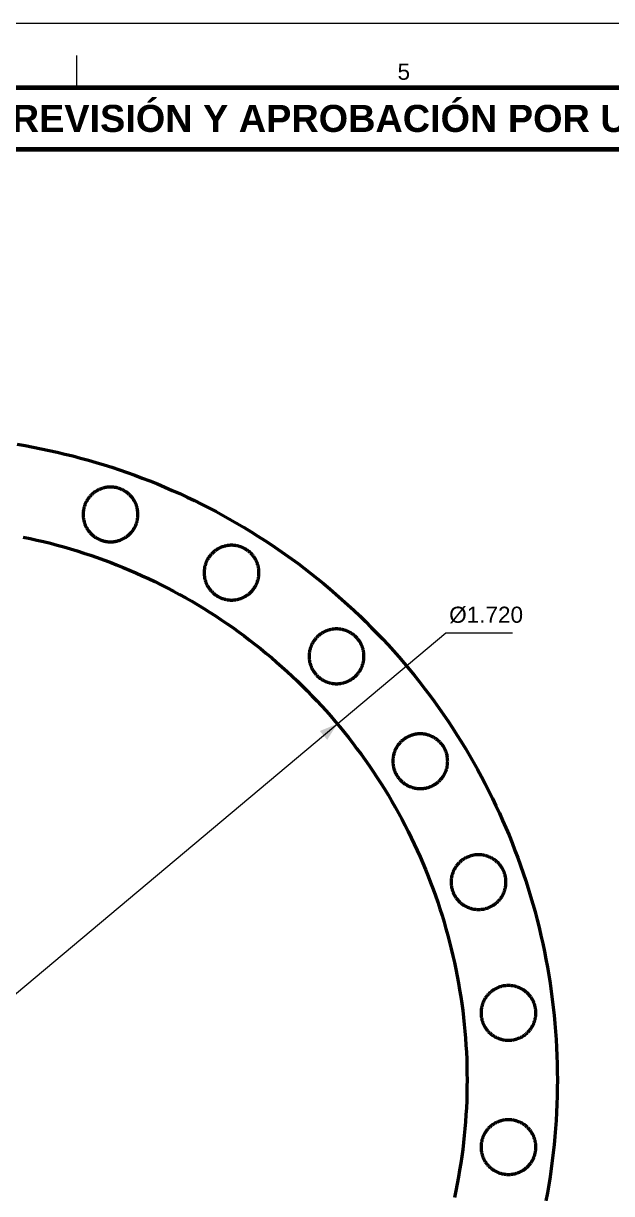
# Model space of a CAD drawing. Header units: millimetres. Extents: x 0 to 841, y 0 to 594.
# Drawn here: x 417.2 to 508.4, y 412.4 to 594 of the extents above; entities that cross this region are included whole.
import ezdxf
from ezdxf.enums import TextEntityAlignment as Align

# ---------------------------------------------------------------- set-up
doc = ezdxf.new("R2010")
doc.units = ezdxf.units.MM
for name, color, linetype, lineweight in [('COTA', 7, 'CONTINUOUS', 18), ('FINA', 7, 'CONTINUOUS', 18), ('MARCO', 7, 'CONTINUOUS', 70), ('TXT', 7, 'CONTINUOUS', 25), ('VIS', 7, 'CONTINUOUS', 50)]:
    doc.layers.add(name, color=color, linetype=linetype, lineweight=lineweight)
doc.styles.add('STD', font='LiberationSans-Regular.ttf')
doc.styles.add('STDB', font='LiberationSans-Bold.ttf')

msp = doc.modelspace()

# ---------------------------------------------------------------- linework, layer by layer
at = {"layer": 'COTA'}
for p, q in [((334.12, 374.72), (482.73, 499.42)), ((482.73, 499.42), (493.03, 499.42))]:
    msp.add_line(p, q, dxfattribs=at)
msp.add_solid([(465.88, 485.28), (463.16, 484.17), (464.31, 482.79)], dxfattribs=at)
at = {"layer": 'FINA'}
msp.add_line((425.5, 584), (425.5, 589), dxfattribs=at)
msp.add_lwpolyline([(0, 0), (841, 0), (841, 594), (0, 594)], close=True, dxfattribs=at)
at = {"layer": 'MARCO'}
for points in [[(20, 10), (831, 10), (831, 584), (20, 584)], [(20, 574.5), (831, 574.5), (831, 584), (20, 584)]]:
    msp.add_lwpolyline(points, close=True, dxfattribs=at)
at = {"layer": 'VIS'}
for points in [[(416.26, 528.67), (417.5, 528.46), (418.74, 528.23), (419.97, 527.99), (421.2, 527.73), (422.43, 527.45), (423.65, 527.16), (424.87, 526.86), (426.08, 526.54), (427.3, 526.2), (428.5, 525.85), (429.7, 525.49), (430.9, 525.11), (432.09, 524.71), (433.28, 524.3), (434.46, 523.87), (435.64, 523.43), (436.81, 522.98), (437.98, 522.51), (439.14, 522.02), (440.29, 521.52), (441.44, 521.01), (442.58, 520.48), (443.71, 519.94), (444.84, 519.38), (445.96, 518.81), (447.07, 518.23), (448.18, 517.63), (449.27, 517.02), (450.36, 516.39), (451.44, 515.75), (452.52, 515.1), (453.58, 514.43), (454.64, 513.75), (455.69, 513.06), (456.73, 512.35), (457.76, 511.63), (458.78, 510.9), (459.79, 510.16), (460.79, 509.4), (461.79, 508.63), (462.77, 507.85), (463.74, 507.05), (464.71, 506.24), (465.66, 505.43), (466.6, 504.59), (467.53, 503.75), (468.45, 502.9), (469.37, 502.03), (470.26, 501.15), (471.15, 500.26), (472.03, 499.37), (472.9, 498.45), (473.75, 497.53), (474.59, 496.6), (475.43, 495.66), (476.24, 494.71), (477.05, 493.74), (477.85, 492.77), (478.63, 491.79), (479.4, 490.79), (480.16, 489.79), (480.9, 488.78), (481.63, 487.76), (482.35, 486.73), (483.06, 485.69), (483.75, 484.64), (484.43, 483.58), (485.1, 482.52), (485.75, 481.44), (486.39, 480.36), (487.02, 479.27), (487.63, 478.18), (488.23, 477.07), (488.81, 475.96), (489.38, 474.84), (489.94, 473.71), (490.48, 472.58), (491.01, 471.44), (491.52, 470.29), (492.02, 469.14), (492.51, 467.98), (492.98, 466.81), (493.43, 465.64), (493.87, 464.46), (494.3, 463.28), (494.71, 462.09), (495.11, 460.9), (495.49, 459.7), (495.85, 458.5), (496.2, 457.3), (496.54, 456.08), (496.86, 454.87), (497.16, 453.65), (497.45, 452.43), (497.73, 451.2), (497.99, 449.97), (498.23, 448.74), (498.46, 447.5), (498.67, 446.26), (498.87, 445.02), (499.05, 443.78), (499.21, 442.53), (499.36, 441.29), (499.5, 440.04), (499.61, 438.79), (499.72, 437.53), (499.8, 436.28), (499.87, 435.02), (499.93, 433.77), (499.97, 432.51), (499.99, 431.26), (500, 430)], [(434.97, 517.78), (434.96, 517.9), (434.96, 518.02), (434.95, 518.14), (434.94, 518.26), (434.92, 518.38), (434.9, 518.5), (434.88, 518.62), (434.86, 518.74), (434.83, 518.85), (434.8, 518.97), (434.76, 519.08), (434.72, 519.2), (434.68, 519.31), (434.64, 519.42), (434.59, 519.53), (434.54, 519.64), (434.48, 519.75), (434.43, 519.85), (434.37, 519.96), (434.3, 520.06), (434.24, 520.16), (434.17, 520.26), (434.1, 520.36), (434.02, 520.45), (433.95, 520.54), (433.87, 520.63), (433.78, 520.72), (433.7, 520.81), (433.61, 520.89), (433.52, 520.97), (433.43, 521.05), (433.34, 521.13), (433.24, 521.2), (433.15, 521.27), (433.05, 521.34), (432.94, 521.4), (432.84, 521.46), (432.74, 521.52), (432.63, 521.58), (432.52, 521.63), (432.41, 521.68), (432.3, 521.72), (432.19, 521.77), (432.07, 521.81), (431.96, 521.84), (431.84, 521.88), (431.73, 521.91), (431.61, 521.94), (431.49, 521.96), (431.37, 521.98), (431.26, 522), (431.14, 522.01), (431.02, 522.02), (430.9, 522.03), (430.78, 522.03), (430.66, 522.03), (430.54, 522.03), (430.42, 522.02), (430.3, 522.01), (430.18, 522), (430.06, 521.98), (429.94, 521.96), (429.82, 521.94), (429.7, 521.91), (429.59, 521.88), (429.47, 521.84), (429.36, 521.81), (429.24, 521.77), (429.13, 521.72), (429.02, 521.68), (428.91, 521.63), (428.8, 521.58), (428.7, 521.52), (428.59, 521.46), (428.49, 521.4), (428.39, 521.34), (428.29, 521.27), (428.19, 521.2), (428.09, 521.13), (428, 521.05), (427.91, 520.97), (427.82, 520.89), (427.73, 520.81), (427.65, 520.72), (427.57, 520.63), (427.49, 520.54), (427.41, 520.45), (427.34, 520.36), (427.26, 520.26), (427.19, 520.16), (427.13, 520.06), (427.07, 519.96), (427.01, 519.85), (426.95, 519.75), (426.89, 519.64), (426.84, 519.53), (426.8, 519.42), (426.75, 519.31), (426.71, 519.2), (426.67, 519.08), (426.64, 518.97), (426.6, 518.85), (426.57, 518.74), (426.55, 518.62), (426.53, 518.5), (426.51, 518.38), (426.49, 518.26), (426.48, 518.14), (426.47, 518.02), (426.47, 517.9), (426.47, 517.78), (426.47, 517.66), (426.47, 517.54), (426.48, 517.42), (426.49, 517.3), (426.51, 517.18), (426.53, 517.06), (426.55, 516.94), (426.57, 516.83), (426.6, 516.71), (426.64, 516.59), (426.67, 516.48), (426.71, 516.37), (426.75, 516.25), (426.8, 516.14), (426.84, 516.03), (426.89, 515.92), (426.95, 515.81), (427.01, 515.71), (427.07, 515.6), (427.13, 515.5), (427.19, 515.4), (427.26, 515.3), (427.34, 515.21), (427.41, 515.11), (427.49, 515.02), (427.57, 514.93), (427.65, 514.84), (427.73, 514.75), (427.82, 514.67), (427.91, 514.59), (428, 514.51), (428.09, 514.44), (428.19, 514.36), (428.29, 514.29), (428.39, 514.23), (428.49, 514.16), (428.59, 514.1), (428.7, 514.04), (428.8, 513.99), (428.91, 513.93), (429.02, 513.88), (429.13, 513.84), (429.24, 513.79), (429.36, 513.75), (429.47, 513.72), (429.59, 513.68), (429.7, 513.65), (429.82, 513.63), (429.94, 513.6), (430.06, 513.58), (430.18, 513.57), (430.3, 513.55), (430.42, 513.54), (430.54, 513.53), (430.66, 513.53), (430.78, 513.53), (430.9, 513.53), (431.02, 513.54), (431.14, 513.55), (431.26, 513.57), (431.37, 513.58), (431.49, 513.6), (431.61, 513.63), (431.73, 513.65), (431.84, 513.68), (431.96, 513.72), (432.07, 513.75), (432.19, 513.79), (432.3, 513.84), (432.41, 513.88), (432.52, 513.93), (432.63, 513.99), (432.74, 514.04), (432.84, 514.1), (432.94, 514.16), (433.05, 514.23), (433.15, 514.29), (433.24, 514.36), (433.34, 514.44), (433.43, 514.51), (433.52, 514.59), (433.61, 514.67), (433.7, 514.75), (433.78, 514.84), (433.87, 514.93), (433.95, 515.02), (434.02, 515.11), (434.1, 515.21), (434.17, 515.3), (434.24, 515.4), (434.3, 515.5), (434.37, 515.6), (434.43, 515.71), (434.48, 515.81), (434.54, 515.92), (434.59, 516.03), (434.64, 516.14), (434.68, 516.25), (434.72, 516.37), (434.76, 516.48), (434.8, 516.59), (434.83, 516.71), (434.86, 516.83), (434.88, 516.94), (434.9, 517.06), (434.92, 517.18), (434.94, 517.3), (434.95, 517.42), (434.96, 517.54), (434.96, 517.66), (434.97, 517.78)], [(417.18, 514.27), (418.23, 514.05), (419.29, 513.81), (420.34, 513.56), (421.39, 513.3), (422.43, 513.02), (423.47, 512.73), (424.51, 512.43), (425.55, 512.12), (426.58, 511.79), (427.6, 511.45), (428.62, 511.1), (429.64, 510.73), (430.65, 510.35), (431.66, 509.96), (432.66, 509.56), (433.66, 509.14), (434.65, 508.71), (435.64, 508.27), (436.62, 507.82), (437.59, 507.35), (438.56, 506.87), (439.52, 506.38), (440.48, 505.88), (441.43, 505.36), (442.37, 504.84), (443.31, 504.3), (444.24, 503.75), (445.17, 503.19), (446.08, 502.61), (446.99, 502.03), (447.89, 501.43), (448.79, 500.82), (449.67, 500.21), (450.55, 499.58), (451.42, 498.93), (452.28, 498.28), (453.14, 497.62), (453.98, 496.95), (454.82, 496.26), (455.65, 495.57), (456.47, 494.87), (457.28, 494.15), (458.08, 493.43), (458.87, 492.69), (459.65, 491.95), (460.43, 491.19), (461.19, 490.43), (461.95, 489.65), (462.69, 488.87), (463.43, 488.08), (464.15, 487.28), (464.87, 486.47), (465.57, 485.65), (466.26, 484.82), (466.95, 483.98), (467.62, 483.14), (468.28, 482.28), (468.93, 481.42), (469.58, 480.55), (470.21, 479.67), (470.82, 478.79), (471.43, 477.89), (472.03, 476.99), (472.61, 476.08), (473.19, 475.17), (473.75, 474.24), (474.3, 473.31), (474.84, 472.37), (475.36, 471.43), (475.88, 470.48), (476.38, 469.52), (476.87, 468.56), (477.35, 467.59), (477.82, 466.62), (478.27, 465.64), (478.71, 464.65), (479.14, 463.66), (479.56, 462.66), (479.96, 461.66), (480.35, 460.65), (480.73, 459.64), (481.1, 458.62), (481.45, 457.6), (481.79, 456.58), (482.12, 455.55), (482.43, 454.51), (482.73, 453.47), (483.02, 452.43), (483.3, 451.39), (483.56, 450.34), (483.81, 449.29), (484.05, 448.23), (484.27, 447.18), (484.48, 446.11), (484.67, 445.05), (484.85, 443.99), (485.02, 442.92), (485.18, 441.85), (485.32, 440.78), (485.45, 439.71), (485.57, 438.63), (485.67, 437.56), (485.76, 436.48), (485.83, 435.4), (485.89, 434.32), (485.94, 433.24), (485.97, 432.16), (485.99, 431.08), (486, 430)], [(417.18, 514.27), (418.23, 514.05), (419.29, 513.81), (420.34, 513.56), (421.39, 513.3), (422.43, 513.02), (423.47, 512.73), (424.51, 512.43), (425.55, 512.12), (426.58, 511.79), (427.6, 511.45), (428.62, 511.1), (429.64, 510.73), (430.65, 510.35), (431.66, 509.96), (432.66, 509.56), (433.66, 509.14), (434.65, 508.71), (435.64, 508.27), (436.62, 507.82), (437.59, 507.35), (438.56, 506.87), (439.52, 506.38), (440.48, 505.88), (441.43, 505.36), (442.37, 504.84), (443.31, 504.3), (444.24, 503.75), (445.17, 503.19), (446.08, 502.61), (446.99, 502.03), (447.89, 501.43), (448.79, 500.82), (449.67, 500.21), (450.55, 499.58), (451.42, 498.93), (452.28, 498.28), (453.14, 497.62), (453.98, 496.95), (454.82, 496.26), (455.65, 495.57), (456.47, 494.87), (457.28, 494.15), (458.08, 493.43), (458.87, 492.69), (459.65, 491.95), (460.43, 491.19), (461.19, 490.43), (461.95, 489.65), (462.69, 488.87), (463.43, 488.08), (464.15, 487.28), (464.87, 486.47), (465.57, 485.65), (466.26, 484.82), (466.95, 483.98), (467.62, 483.14), (468.28, 482.28), (468.93, 481.42), (469.58, 480.55), (470.21, 479.67), (470.82, 478.79), (471.43, 477.89), (472.03, 476.99), (472.61, 476.08), (473.19, 475.17), (473.75, 474.24), (474.3, 473.31), (474.84, 472.37), (475.36, 471.43), (475.88, 470.48), (476.38, 469.52), (476.87, 468.56), (477.35, 467.59), (477.82, 466.62), (478.27, 465.64), (478.71, 464.65), (479.14, 463.66), (479.56, 462.66), (479.96, 461.66), (480.35, 460.65), (480.73, 459.64), (481.1, 458.62), (481.45, 457.6), (481.79, 456.58), (482.12, 455.55), (482.43, 454.51), (482.73, 453.47), (483.02, 452.43), (483.3, 451.39), (483.56, 450.34), (483.81, 449.29), (484.05, 448.23), (484.27, 447.18), (484.48, 446.11), (484.67, 445.05), (484.85, 443.99), (485.02, 442.92), (485.18, 441.85), (485.32, 440.78), (485.45, 439.71), (485.57, 438.63), (485.67, 437.56), (485.76, 436.48), (485.83, 435.4), (485.89, 434.32), (485.94, 433.24), (485.97, 432.16), (485.99, 431.08), (486, 430)], [(453.73, 508.75), (453.73, 508.87), (453.72, 508.99), (453.71, 509.11), (453.7, 509.23), (453.69, 509.34), (453.67, 509.46), (453.65, 509.58), (453.62, 509.7), (453.59, 509.82), (453.56, 509.93), (453.52, 510.05), (453.49, 510.16), (453.44, 510.27), (453.4, 510.39), (453.35, 510.5), (453.3, 510.6), (453.25, 510.71), (453.19, 510.82), (453.13, 510.92), (453.07, 511.02), (453, 511.13), (452.93, 511.22), (452.86, 511.32), (452.79, 511.42), (452.71, 511.51), (452.63, 511.6), (452.55, 511.69), (452.46, 511.77), (452.38, 511.85), (452.29, 511.94), (452.2, 512.01), (452.1, 512.09), (452.01, 512.16), (451.91, 512.23), (451.81, 512.3), (451.71, 512.36), (451.6, 512.43), (451.5, 512.48), (451.39, 512.54), (451.28, 512.59), (451.17, 512.64), (451.06, 512.69), (450.95, 512.73), (450.84, 512.77), (450.72, 512.81), (450.61, 512.84), (450.49, 512.87), (450.37, 512.9), (450.26, 512.92), (450.14, 512.94), (450.02, 512.96), (449.9, 512.97), (449.78, 512.98), (449.66, 512.99), (449.54, 512.99), (449.42, 512.99), (449.3, 512.99), (449.18, 512.98), (449.06, 512.97), (448.94, 512.96), (448.82, 512.94), (448.7, 512.92), (448.58, 512.9), (448.47, 512.87), (448.35, 512.84), (448.23, 512.81), (448.12, 512.77), (448.01, 512.73), (447.89, 512.69), (447.78, 512.64), (447.67, 512.59), (447.57, 512.54), (447.46, 512.48), (447.35, 512.43), (447.25, 512.36), (447.15, 512.3), (447.05, 512.23), (446.95, 512.16), (446.86, 512.09), (446.76, 512.01), (446.67, 511.94), (446.58, 511.85), (446.5, 511.77), (446.41, 511.69), (446.33, 511.6), (446.25, 511.51), (446.17, 511.42), (446.1, 511.32), (446.03, 511.22), (445.96, 511.13), (445.89, 511.02), (445.83, 510.92), (445.77, 510.82), (445.71, 510.71), (445.66, 510.6), (445.61, 510.5), (445.56, 510.39), (445.51, 510.27), (445.47, 510.16), (445.43, 510.05), (445.4, 509.93), (445.37, 509.82), (445.34, 509.7), (445.31, 509.58), (445.29, 509.46), (445.27, 509.34), (445.26, 509.23), (445.24, 509.11), (445.24, 508.99), (445.23, 508.87), (445.23, 508.75), (445.23, 508.63), (445.24, 508.5), (445.24, 508.38), (445.26, 508.27), (445.27, 508.15), (445.29, 508.03), (445.31, 507.91), (445.34, 507.79), (445.37, 507.67), (445.4, 507.56), (445.43, 507.44), (445.47, 507.33), (445.51, 507.22), (445.56, 507.11), (445.61, 506.99), (445.66, 506.89), (445.71, 506.78), (445.77, 506.67), (445.83, 506.57), (445.89, 506.47), (445.96, 506.37), (446.03, 506.27), (446.1, 506.17), (446.17, 506.08), (446.25, 505.98), (446.33, 505.89), (446.41, 505.8), (446.5, 505.72), (446.58, 505.64), (446.67, 505.55), (446.76, 505.48), (446.86, 505.4), (446.95, 505.33), (447.05, 505.26), (447.15, 505.19), (447.25, 505.13), (447.35, 505.06), (447.46, 505.01), (447.57, 504.95), (447.67, 504.9), (447.78, 504.85), (447.89, 504.8), (448.01, 504.76), (448.12, 504.72), (448.23, 504.68), (448.35, 504.65), (448.47, 504.62), (448.58, 504.59), (448.7, 504.57), (448.82, 504.55), (448.94, 504.53), (449.06, 504.52), (449.18, 504.51), (449.3, 504.5), (449.42, 504.5), (449.54, 504.5), (449.66, 504.5), (449.78, 504.51), (449.9, 504.52), (450.02, 504.53), (450.14, 504.55), (450.26, 504.57), (450.37, 504.59), (450.49, 504.62), (450.61, 504.65), (450.72, 504.68), (450.84, 504.72), (450.95, 504.76), (451.06, 504.8), (451.17, 504.85), (451.28, 504.9), (451.39, 504.95), (451.5, 505.01), (451.6, 505.06), (451.71, 505.13), (451.81, 505.19), (451.91, 505.26), (452.01, 505.33), (452.1, 505.4), (452.2, 505.48), (452.29, 505.55), (452.38, 505.64), (452.46, 505.72), (452.55, 505.8), (452.63, 505.89), (452.71, 505.98), (452.79, 506.08), (452.86, 506.17), (452.93, 506.27), (453, 506.37), (453.07, 506.47), (453.13, 506.57), (453.19, 506.67), (453.25, 506.78), (453.3, 506.89), (453.35, 506.99), (453.4, 507.11), (453.44, 507.22), (453.49, 507.33), (453.52, 507.44), (453.56, 507.56), (453.59, 507.67), (453.62, 507.79), (453.65, 507.91), (453.67, 508.03), (453.69, 508.15), (453.7, 508.27), (453.71, 508.38), (453.72, 508.5), (453.73, 508.63), (453.73, 508.75)], [(470.01, 495.76), (470.01, 495.88), (470, 496), (470, 496.12), (469.98, 496.24), (469.97, 496.36), (469.95, 496.48), (469.93, 496.6), (469.9, 496.72), (469.87, 496.83), (469.84, 496.95), (469.81, 497.06), (469.77, 497.18), (469.73, 497.29), (469.68, 497.4), (469.63, 497.51), (469.58, 497.62), (469.53, 497.73), (469.47, 497.83), (469.41, 497.94), (469.35, 498.04), (469.28, 498.14), (469.21, 498.24), (469.14, 498.34), (469.07, 498.43), (468.99, 498.52), (468.91, 498.61), (468.83, 498.7), (468.74, 498.79), (468.66, 498.87), (468.57, 498.95), (468.48, 499.03), (468.38, 499.11), (468.29, 499.18), (468.19, 499.25), (468.09, 499.32), (467.99, 499.38), (467.89, 499.44), (467.78, 499.5), (467.67, 499.56), (467.57, 499.61), (467.46, 499.66), (467.35, 499.7), (467.23, 499.75), (467.12, 499.79), (467.01, 499.82), (466.89, 499.86), (466.77, 499.89), (466.66, 499.92), (466.54, 499.94), (466.42, 499.96), (466.3, 499.98), (466.18, 499.99), (466.06, 500), (465.94, 500.01), (465.82, 500.01), (465.7, 500.01), (465.58, 500.01), (465.46, 500), (465.34, 499.99), (465.22, 499.98), (465.1, 499.96), (464.98, 499.94), (464.87, 499.92), (464.75, 499.89), (464.63, 499.86), (464.52, 499.82), (464.4, 499.79), (464.29, 499.75), (464.18, 499.7), (464.07, 499.66), (463.96, 499.61), (463.85, 499.56), (463.74, 499.5), (463.64, 499.44), (463.53, 499.38), (463.43, 499.32), (463.33, 499.25), (463.23, 499.18), (463.14, 499.11), (463.04, 499.03), (462.95, 498.95), (462.86, 498.87), (462.78, 498.79), (462.69, 498.7), (462.61, 498.61), (462.53, 498.52), (462.45, 498.43), (462.38, 498.34), (462.31, 498.24), (462.24, 498.14), (462.17, 498.04), (462.11, 497.94), (462.05, 497.83), (461.99, 497.73), (461.94, 497.62), (461.89, 497.51), (461.84, 497.4), (461.8, 497.29), (461.75, 497.18), (461.72, 497.06), (461.68, 496.95), (461.65, 496.83), (461.62, 496.72), (461.59, 496.6), (461.57, 496.48), (461.55, 496.36), (461.54, 496.24), (461.53, 496.12), (461.52, 496), (461.51, 495.88), (461.51, 495.76), (461.51, 495.64), (461.52, 495.52), (461.53, 495.4), (461.54, 495.28), (461.55, 495.16), (461.57, 495.04), (461.59, 494.92), (461.62, 494.81), (461.65, 494.69), (461.68, 494.57), (461.72, 494.46), (461.75, 494.35), (461.8, 494.23), (461.84, 494.12), (461.89, 494.01), (461.94, 493.9), (461.99, 493.79), (462.05, 493.69), (462.11, 493.58), (462.17, 493.48), (462.24, 493.38), (462.31, 493.28), (462.38, 493.19), (462.45, 493.09), (462.53, 493), (462.61, 492.91), (462.69, 492.82), (462.78, 492.73), (462.86, 492.65), (462.95, 492.57), (463.04, 492.49), (463.14, 492.42), (463.23, 492.34), (463.33, 492.27), (463.43, 492.21), (463.53, 492.14), (463.64, 492.08), (463.74, 492.02), (463.85, 491.97), (463.96, 491.91), (464.07, 491.86), (464.18, 491.82), (464.29, 491.77), (464.4, 491.73), (464.52, 491.7), (464.63, 491.66), (464.75, 491.63), (464.87, 491.61), (464.98, 491.58), (465.1, 491.56), (465.22, 491.55), (465.34, 491.53), (465.46, 491.52), (465.58, 491.51), (465.7, 491.51), (465.82, 491.51), (465.94, 491.51), (466.06, 491.52), (466.18, 491.53), (466.3, 491.55), (466.42, 491.56), (466.54, 491.58), (466.66, 491.61), (466.77, 491.63), (466.89, 491.66), (467.01, 491.7), (467.12, 491.73), (467.23, 491.77), (467.35, 491.82), (467.46, 491.86), (467.57, 491.91), (467.67, 491.97), (467.78, 492.02), (467.89, 492.08), (467.99, 492.14), (468.09, 492.21), (468.19, 492.27), (468.29, 492.34), (468.38, 492.42), (468.48, 492.49), (468.57, 492.57), (468.66, 492.65), (468.74, 492.73), (468.83, 492.82), (468.91, 492.91), (468.99, 493), (469.07, 493.09), (469.14, 493.19), (469.21, 493.28), (469.28, 493.38), (469.35, 493.48), (469.41, 493.58), (469.47, 493.69), (469.53, 493.79), (469.58, 493.9), (469.63, 494.01), (469.68, 494.12), (469.73, 494.23), (469.77, 494.35), (469.81, 494.46), (469.84, 494.57), (469.87, 494.69), (469.9, 494.81), (469.93, 494.92), (469.95, 495.04), (469.97, 495.16), (469.98, 495.28), (470, 495.4), (470, 495.52), (470.01, 495.64), (470.01, 495.76)], [(483, 479.48), (482.99, 479.6), (482.99, 479.72), (482.98, 479.84), (482.97, 479.96), (482.95, 480.08), (482.93, 480.2), (482.91, 480.32), (482.89, 480.43), (482.86, 480.55), (482.83, 480.67), (482.79, 480.78), (482.75, 480.89), (482.71, 481.01), (482.67, 481.12), (482.62, 481.23), (482.57, 481.34), (482.51, 481.45), (482.46, 481.55), (482.4, 481.66), (482.33, 481.76), (482.27, 481.86), (482.2, 481.96), (482.13, 482.05), (482.05, 482.15), (481.98, 482.24), (481.9, 482.33), (481.81, 482.42), (481.73, 482.51), (481.64, 482.59), (481.55, 482.67), (481.46, 482.75), (481.37, 482.82), (481.27, 482.9), (481.17, 482.97), (481.08, 483.03), (480.97, 483.1), (480.87, 483.16), (480.77, 483.22), (480.66, 483.27), (480.55, 483.33), (480.44, 483.38), (480.33, 483.42), (480.22, 483.47), (480.1, 483.51), (479.99, 483.54), (479.87, 483.58), (479.76, 483.61), (479.64, 483.63), (479.52, 483.66), (479.4, 483.68), (479.29, 483.69), (479.17, 483.71), (479.05, 483.72), (478.93, 483.73), (478.81, 483.73), (478.69, 483.73), (478.56, 483.73), (478.44, 483.72), (478.33, 483.71), (478.21, 483.69), (478.09, 483.68), (477.97, 483.66), (477.85, 483.63), (477.73, 483.61), (477.62, 483.58), (477.5, 483.54), (477.39, 483.51), (477.27, 483.47), (477.16, 483.42), (477.05, 483.38), (476.94, 483.33), (476.83, 483.27), (476.73, 483.22), (476.62, 483.16), (476.52, 483.1), (476.42, 483.03), (476.32, 482.97), (476.22, 482.9), (476.12, 482.82), (476.03, 482.75), (475.94, 482.67), (475.85, 482.59), (475.76, 482.51), (475.68, 482.42), (475.6, 482.33), (475.52, 482.24), (475.44, 482.15), (475.36, 482.05), (475.29, 481.96), (475.22, 481.86), (475.16, 481.76), (475.1, 481.66), (475.04, 481.55), (474.98, 481.45), (474.92, 481.34), (474.87, 481.23), (474.82, 481.12), (474.78, 481.01), (474.74, 480.89), (474.7, 480.78), (474.66, 480.67), (474.63, 480.55), (474.6, 480.43), (474.58, 480.32), (474.56, 480.2), (474.54, 480.08), (474.52, 479.96), (474.51, 479.84), (474.5, 479.72), (474.5, 479.6), (474.5, 479.48), (474.5, 479.36), (474.5, 479.24), (474.51, 479.12), (474.52, 479), (474.54, 478.88), (474.56, 478.76), (474.58, 478.64), (474.6, 478.52), (474.63, 478.41), (474.66, 478.29), (474.7, 478.18), (474.74, 478.06), (474.78, 477.95), (474.82, 477.84), (474.87, 477.73), (474.92, 477.62), (474.98, 477.51), (475.04, 477.41), (475.1, 477.3), (475.16, 477.2), (475.22, 477.1), (475.29, 477), (475.36, 476.9), (475.44, 476.81), (475.52, 476.72), (475.6, 476.63), (475.68, 476.54), (475.76, 476.45), (475.85, 476.37), (475.94, 476.29), (476.03, 476.21), (476.12, 476.13), (476.22, 476.06), (476.32, 475.99), (476.42, 475.92), (476.52, 475.86), (476.62, 475.8), (476.73, 475.74), (476.83, 475.68), (476.94, 475.63), (477.05, 475.58), (477.16, 475.54), (477.27, 475.49), (477.39, 475.45), (477.5, 475.42), (477.62, 475.38), (477.73, 475.35), (477.85, 475.32), (477.97, 475.3), (478.09, 475.28), (478.21, 475.26), (478.33, 475.25), (478.44, 475.24), (478.56, 475.23), (478.69, 475.23), (478.81, 475.23), (478.93, 475.23), (479.05, 475.24), (479.17, 475.25), (479.29, 475.26), (479.4, 475.28), (479.52, 475.3), (479.64, 475.32), (479.76, 475.35), (479.87, 475.38), (479.99, 475.42), (480.1, 475.45), (480.22, 475.49), (480.33, 475.54), (480.44, 475.58), (480.55, 475.63), (480.66, 475.68), (480.77, 475.74), (480.87, 475.8), (480.97, 475.86), (481.08, 475.92), (481.17, 475.99), (481.27, 476.06), (481.37, 476.13), (481.46, 476.21), (481.55, 476.29), (481.64, 476.37), (481.73, 476.45), (481.81, 476.54), (481.9, 476.63), (481.98, 476.72), (482.05, 476.81), (482.13, 476.9), (482.2, 477), (482.27, 477.1), (482.33, 477.2), (482.4, 477.3), (482.46, 477.41), (482.51, 477.51), (482.57, 477.62), (482.62, 477.73), (482.67, 477.84), (482.71, 477.95), (482.75, 478.06), (482.79, 478.18), (482.83, 478.29), (482.86, 478.41), (482.89, 478.52), (482.91, 478.64), (482.93, 478.76), (482.95, 478.88), (482.97, 479), (482.98, 479.12), (482.99, 479.24), (482.99, 479.36), (483, 479.48)], [(492.03, 460.72), (492.03, 460.84), (492.02, 460.96), (492.02, 461.08), (492, 461.2), (491.99, 461.32), (491.97, 461.43), (491.95, 461.55), (491.92, 461.67), (491.89, 461.79), (491.86, 461.9), (491.83, 462.02), (491.79, 462.13), (491.75, 462.24), (491.7, 462.36), (491.65, 462.47), (491.6, 462.58), (491.55, 462.68), (491.49, 462.79), (491.43, 462.89), (491.37, 463), (491.3, 463.1), (491.23, 463.19), (491.16, 463.29), (491.09, 463.39), (491.01, 463.48), (490.93, 463.57), (490.85, 463.66), (490.77, 463.74), (490.68, 463.83), (490.59, 463.91), (490.5, 463.98), (490.4, 464.06), (490.31, 464.13), (490.21, 464.2), (490.11, 464.27), (490.01, 464.33), (489.91, 464.4), (489.8, 464.46), (489.69, 464.51), (489.59, 464.56), (489.48, 464.61), (489.37, 464.66), (489.25, 464.7), (489.14, 464.74), (489.03, 464.78), (488.91, 464.81), (488.79, 464.84), (488.68, 464.87), (488.56, 464.89), (488.44, 464.91), (488.32, 464.93), (488.2, 464.95), (488.08, 464.96), (487.96, 464.96), (487.84, 464.97), (487.72, 464.97), (487.6, 464.96), (487.48, 464.96), (487.36, 464.95), (487.24, 464.93), (487.12, 464.91), (487, 464.89), (486.89, 464.87), (486.77, 464.84), (486.65, 464.81), (486.54, 464.78), (486.42, 464.74), (486.31, 464.7), (486.2, 464.66), (486.09, 464.61), (485.98, 464.56), (485.87, 464.51), (485.76, 464.46), (485.66, 464.4), (485.55, 464.33), (485.45, 464.27), (485.35, 464.2), (485.25, 464.13), (485.16, 464.06), (485.06, 463.98), (484.97, 463.91), (484.88, 463.83), (484.8, 463.74), (484.71, 463.66), (484.63, 463.57), (484.55, 463.48), (484.47, 463.39), (484.4, 463.29), (484.33, 463.19), (484.26, 463.1), (484.19, 463), (484.13, 462.89), (484.07, 462.79), (484.01, 462.68), (483.96, 462.58), (483.91, 462.47), (483.86, 462.36), (483.82, 462.24), (483.77, 462.13), (483.74, 462.02), (483.7, 461.9), (483.67, 461.79), (483.64, 461.67), (483.61, 461.55), (483.59, 461.43), (483.57, 461.32), (483.56, 461.2), (483.55, 461.08), (483.54, 460.96), (483.53, 460.84), (483.53, 460.72), (483.53, 460.6), (483.54, 460.48), (483.55, 460.36), (483.56, 460.24), (483.57, 460.12), (483.59, 460), (483.61, 459.88), (483.64, 459.76), (483.67, 459.65), (483.7, 459.53), (483.74, 459.41), (483.77, 459.3), (483.82, 459.19), (483.86, 459.08), (483.91, 458.97), (483.96, 458.86), (484.01, 458.75), (484.07, 458.64), (484.13, 458.54), (484.19, 458.44), (484.26, 458.34), (484.33, 458.24), (484.4, 458.14), (484.47, 458.05), (484.55, 457.95), (484.63, 457.86), (484.71, 457.78), (484.8, 457.69), (484.88, 457.61), (484.97, 457.53), (485.06, 457.45), (485.16, 457.37), (485.25, 457.3), (485.35, 457.23), (485.45, 457.16), (485.55, 457.1), (485.66, 457.04), (485.76, 456.98), (485.87, 456.92), (485.98, 456.87), (486.09, 456.82), (486.2, 456.77), (486.31, 456.73), (486.42, 456.69), (486.54, 456.65), (486.65, 456.62), (486.77, 456.59), (486.89, 456.56), (487, 456.54), (487.12, 456.52), (487.24, 456.5), (487.36, 456.49), (487.48, 456.48), (487.6, 456.47), (487.72, 456.47), (487.84, 456.47), (487.96, 456.47), (488.08, 456.48), (488.2, 456.49), (488.32, 456.5), (488.44, 456.52), (488.56, 456.54), (488.68, 456.56), (488.79, 456.59), (488.91, 456.62), (489.03, 456.65), (489.14, 456.69), (489.25, 456.73), (489.37, 456.77), (489.48, 456.82), (489.59, 456.87), (489.69, 456.92), (489.8, 456.98), (489.91, 457.04), (490.01, 457.1), (490.11, 457.16), (490.21, 457.23), (490.31, 457.3), (490.4, 457.37), (490.5, 457.45), (490.59, 457.53), (490.68, 457.61), (490.77, 457.69), (490.85, 457.78), (490.93, 457.86), (491.01, 457.95), (491.09, 458.05), (491.16, 458.14), (491.23, 458.24), (491.3, 458.34), (491.37, 458.44), (491.43, 458.54), (491.49, 458.64), (491.55, 458.75), (491.6, 458.86), (491.65, 458.97), (491.7, 459.08), (491.75, 459.19), (491.79, 459.3), (491.83, 459.41), (491.86, 459.53), (491.89, 459.65), (491.92, 459.76), (491.95, 459.88), (491.97, 460), (491.99, 460.12), (492, 460.24), (492.02, 460.36), (492.02, 460.48), (492.03, 460.6), (492.03, 460.72)], [(496.67, 440.41), (496.66, 440.53), (496.66, 440.65), (496.65, 440.77), (496.64, 440.89), (496.62, 441.01), (496.6, 441.13), (496.58, 441.25), (496.56, 441.37), (496.53, 441.48), (496.5, 441.6), (496.46, 441.71), (496.42, 441.83), (496.38, 441.94), (496.34, 442.05), (496.29, 442.16), (496.24, 442.27), (496.18, 442.38), (496.13, 442.49), (496.07, 442.59), (496, 442.69), (495.94, 442.79), (495.87, 442.89), (495.8, 442.99), (495.72, 443.08), (495.65, 443.18), (495.57, 443.27), (495.48, 443.35), (495.4, 443.44), (495.31, 443.52), (495.22, 443.6), (495.13, 443.68), (495.04, 443.76), (494.94, 443.83), (494.84, 443.9), (494.75, 443.97), (494.64, 444.03), (494.54, 444.09), (494.44, 444.15), (494.33, 444.21), (494.22, 444.26), (494.11, 444.31), (494, 444.36), (493.89, 444.4), (493.77, 444.44), (493.66, 444.48), (493.54, 444.51), (493.43, 444.54), (493.31, 444.57), (493.19, 444.59), (493.07, 444.61), (492.96, 444.63), (492.84, 444.64), (492.72, 444.65), (492.6, 444.66), (492.48, 444.66), (492.36, 444.66), (492.23, 444.66), (492.11, 444.65), (491.99, 444.64), (491.88, 444.63), (491.76, 444.61), (491.64, 444.59), (491.52, 444.57), (491.4, 444.54), (491.29, 444.51), (491.17, 444.48), (491.06, 444.44), (490.94, 444.4), (490.83, 444.36), (490.72, 444.31), (490.61, 444.26), (490.5, 444.21), (490.4, 444.15), (490.29, 444.09), (490.19, 444.03), (490.09, 443.97), (489.99, 443.9), (489.89, 443.83), (489.79, 443.76), (489.7, 443.68), (489.61, 443.6), (489.52, 443.52), (489.43, 443.44), (489.35, 443.35), (489.26, 443.27), (489.19, 443.18), (489.11, 443.08), (489.03, 442.99), (488.96, 442.89), (488.89, 442.79), (488.83, 442.69), (488.77, 442.59), (488.7, 442.49), (488.65, 442.38), (488.59, 442.27), (488.54, 442.16), (488.49, 442.05), (488.45, 441.94), (488.41, 441.83), (488.37, 441.71), (488.33, 441.6), (488.3, 441.48), (488.27, 441.37), (488.25, 441.25), (488.23, 441.13), (488.21, 441.01), (488.19, 440.89), (488.18, 440.77), (488.17, 440.65), (488.17, 440.53), (488.17, 440.41), (488.17, 440.29), (488.17, 440.17), (488.18, 440.05), (488.19, 439.93), (488.21, 439.81), (488.23, 439.69), (488.25, 439.58), (488.27, 439.46), (488.3, 439.34), (488.33, 439.23), (488.37, 439.11), (488.41, 439), (488.45, 438.88), (488.49, 438.77), (488.54, 438.66), (488.59, 438.55), (488.65, 438.45), (488.7, 438.34), (488.77, 438.24), (488.83, 438.13), (488.89, 438.03), (488.96, 437.93), (489.03, 437.84), (489.11, 437.74), (489.19, 437.65), (489.26, 437.56), (489.35, 437.47), (489.43, 437.39), (489.52, 437.3), (489.61, 437.22), (489.7, 437.14), (489.79, 437.07), (489.89, 437), (489.99, 436.93), (490.09, 436.86), (490.19, 436.79), (490.29, 436.73), (490.4, 436.67), (490.5, 436.62), (490.61, 436.57), (490.72, 436.52), (490.83, 436.47), (490.94, 436.43), (491.06, 436.39), (491.17, 436.35), (491.29, 436.32), (491.4, 436.29), (491.52, 436.26), (491.64, 436.23), (491.76, 436.21), (491.88, 436.2), (491.99, 436.18), (492.11, 436.17), (492.23, 436.17), (492.36, 436.16), (492.48, 436.16), (492.6, 436.17), (492.72, 436.17), (492.84, 436.18), (492.96, 436.2), (493.07, 436.21), (493.19, 436.23), (493.31, 436.26), (493.43, 436.29), (493.54, 436.32), (493.66, 436.35), (493.77, 436.39), (493.89, 436.43), (494, 436.47), (494.11, 436.52), (494.22, 436.57), (494.33, 436.62), (494.44, 436.67), (494.54, 436.73), (494.64, 436.79), (494.75, 436.86), (494.84, 436.93), (494.94, 437), (495.04, 437.07), (495.13, 437.14), (495.22, 437.22), (495.31, 437.3), (495.4, 437.39), (495.48, 437.47), (495.57, 437.56), (495.65, 437.65), (495.72, 437.74), (495.8, 437.84), (495.87, 437.93), (495.94, 438.03), (496, 438.13), (496.07, 438.24), (496.13, 438.34), (496.18, 438.45), (496.24, 438.55), (496.29, 438.66), (496.34, 438.77), (496.38, 438.88), (496.42, 439), (496.46, 439.11), (496.5, 439.23), (496.53, 439.34), (496.56, 439.46), (496.58, 439.58), (496.6, 439.69), (496.62, 439.81), (496.64, 439.93), (496.65, 440.05), (496.66, 440.17), (496.66, 440.29), (496.67, 440.41)], [(486, 430), (485.99, 428.92), (485.97, 427.84), (485.94, 426.76), (485.89, 425.68), (485.83, 424.6), (485.76, 423.52), (485.67, 422.44), (485.57, 421.37), (485.45, 420.29), (485.32, 419.22), (485.18, 418.15), (485.02, 417.08), (484.85, 416.01), (484.67, 414.95), (484.48, 413.89), (484.27, 412.82), (484.05, 411.77)], [(486, 430), (485.99, 428.92), (485.97, 427.84), (485.94, 426.76), (485.89, 425.68), (485.83, 424.6), (485.76, 423.52), (485.67, 422.44), (485.57, 421.37), (485.45, 420.29), (485.32, 419.22), (485.18, 418.15), (485.02, 417.08), (484.85, 416.01), (484.67, 414.95), (484.48, 413.89), (484.27, 412.82), (484.05, 411.77)], [(500, 430), (499.99, 428.74), (499.97, 427.49), (499.93, 426.23), (499.87, 424.98), (499.8, 423.72), (499.72, 422.47), (499.61, 421.21), (499.5, 419.96), (499.36, 418.71), (499.21, 417.47), (499.05, 416.22), (498.87, 414.98), (498.67, 413.74), (498.46, 412.5), (498.23, 411.26)], [(496.67, 419.59), (496.66, 419.71), (496.66, 419.83), (496.65, 419.95), (496.64, 420.07), (496.62, 420.19), (496.6, 420.31), (496.58, 420.42), (496.56, 420.54), (496.53, 420.66), (496.5, 420.77), (496.46, 420.89), (496.42, 421), (496.38, 421.12), (496.34, 421.23), (496.29, 421.34), (496.24, 421.45), (496.18, 421.55), (496.13, 421.66), (496.07, 421.76), (496, 421.87), (495.94, 421.97), (495.87, 422.07), (495.8, 422.16), (495.72, 422.26), (495.65, 422.35), (495.57, 422.44), (495.48, 422.53), (495.4, 422.61), (495.31, 422.7), (495.22, 422.78), (495.13, 422.86), (495.04, 422.93), (494.94, 423), (494.84, 423.07), (494.75, 423.14), (494.64, 423.21), (494.54, 423.27), (494.44, 423.33), (494.33, 423.38), (494.22, 423.43), (494.11, 423.48), (494, 423.53), (493.89, 423.57), (493.77, 423.61), (493.66, 423.65), (493.54, 423.68), (493.43, 423.71), (493.31, 423.74), (493.19, 423.77), (493.07, 423.79), (492.96, 423.8), (492.84, 423.82), (492.72, 423.83), (492.6, 423.83), (492.48, 423.84), (492.36, 423.84), (492.23, 423.83), (492.11, 423.83), (491.99, 423.82), (491.88, 423.8), (491.76, 423.79), (491.64, 423.77), (491.52, 423.74), (491.4, 423.71), (491.29, 423.68), (491.17, 423.65), (491.06, 423.61), (490.94, 423.57), (490.83, 423.53), (490.72, 423.48), (490.61, 423.43), (490.5, 423.38), (490.4, 423.33), (490.29, 423.27), (490.19, 423.21), (490.09, 423.14), (489.99, 423.07), (489.89, 423), (489.79, 422.93), (489.7, 422.86), (489.61, 422.78), (489.52, 422.7), (489.43, 422.61), (489.35, 422.53), (489.26, 422.44), (489.19, 422.35), (489.11, 422.26), (489.03, 422.16), (488.96, 422.07), (488.89, 421.97), (488.83, 421.87), (488.77, 421.76), (488.7, 421.66), (488.65, 421.55), (488.59, 421.45), (488.54, 421.34), (488.49, 421.23), (488.45, 421.12), (488.41, 421), (488.37, 420.89), (488.33, 420.77), (488.3, 420.66), (488.27, 420.54), (488.25, 420.42), (488.23, 420.31), (488.21, 420.19), (488.19, 420.07), (488.18, 419.95), (488.17, 419.83), (488.17, 419.71), (488.17, 419.59), (488.17, 419.47), (488.17, 419.35), (488.18, 419.23), (488.19, 419.11), (488.21, 418.99), (488.23, 418.87), (488.25, 418.75), (488.27, 418.63), (488.3, 418.52), (488.33, 418.4), (488.37, 418.29), (488.41, 418.17), (488.45, 418.06), (488.49, 417.95), (488.54, 417.84), (488.59, 417.73), (488.65, 417.62), (488.7, 417.51), (488.77, 417.41), (488.83, 417.31), (488.89, 417.21), (488.96, 417.11), (489.03, 417.01), (489.11, 416.92), (489.19, 416.82), (489.26, 416.73), (489.35, 416.65), (489.43, 416.56), (489.52, 416.48), (489.61, 416.4), (489.7, 416.32), (489.79, 416.24), (489.89, 416.17), (489.99, 416.1), (490.09, 416.03), (490.19, 415.97), (490.29, 415.91), (490.4, 415.85), (490.5, 415.79), (490.61, 415.74), (490.72, 415.69), (490.83, 415.64), (490.94, 415.6), (491.06, 415.56), (491.17, 415.52), (491.29, 415.49), (491.4, 415.46), (491.52, 415.43), (491.64, 415.41), (491.76, 415.39), (491.88, 415.37), (491.99, 415.36), (492.11, 415.35), (492.23, 415.34), (492.36, 415.34), (492.48, 415.34), (492.6, 415.34), (492.72, 415.35), (492.84, 415.36), (492.96, 415.37), (493.07, 415.39), (493.19, 415.41), (493.31, 415.43), (493.43, 415.46), (493.54, 415.49), (493.66, 415.52), (493.77, 415.56), (493.89, 415.6), (494, 415.64), (494.11, 415.69), (494.22, 415.74), (494.33, 415.79), (494.44, 415.85), (494.54, 415.91), (494.64, 415.97), (494.75, 416.03), (494.84, 416.1), (494.94, 416.17), (495.04, 416.24), (495.13, 416.32), (495.22, 416.4), (495.31, 416.48), (495.4, 416.56), (495.48, 416.65), (495.57, 416.73), (495.65, 416.82), (495.72, 416.92), (495.8, 417.01), (495.87, 417.11), (495.94, 417.21), (496, 417.31), (496.07, 417.41), (496.13, 417.51), (496.18, 417.62), (496.24, 417.73), (496.29, 417.84), (496.34, 417.95), (496.38, 418.06), (496.42, 418.17), (496.46, 418.29), (496.5, 418.4), (496.53, 418.52), (496.56, 418.63), (496.58, 418.75), (496.6, 418.87), (496.62, 418.99), (496.64, 419.11), (496.65, 419.23), (496.66, 419.35), (496.66, 419.47), (496.67, 419.59)]]:
    msp.add_lwpolyline(points, dxfattribs=at)

# ---------------------------------------------------------------- texts
at = {"layer": 'TXT'}
for s, height, style, p in [('5', 2.5, 'STD', (476.19, 586.5)), ('ESTOS PLANOS NO SON VÁLIDOS PARA FABRICACIÓN HASTA SU REVISIÓN Y APROBACIÓN POR UN INGENIERO CALCULISTA HABILITADO.', 4.2, 'STDB', (425.5, 579.25))]:
    msp.add_text(s, height=height, dxfattribs=dict(at, style=style)).set_placement(p, align=Align.MIDDLE_CENTER)
at = {"layer": 'TXT', "style": 'STD'}
msp.add_text('Ø1.720', height=2.5, dxfattribs=at).set_placement((483.23, 500.22), align=Align.BOTTOM_LEFT)

doc.saveas('drawing.dxf')
